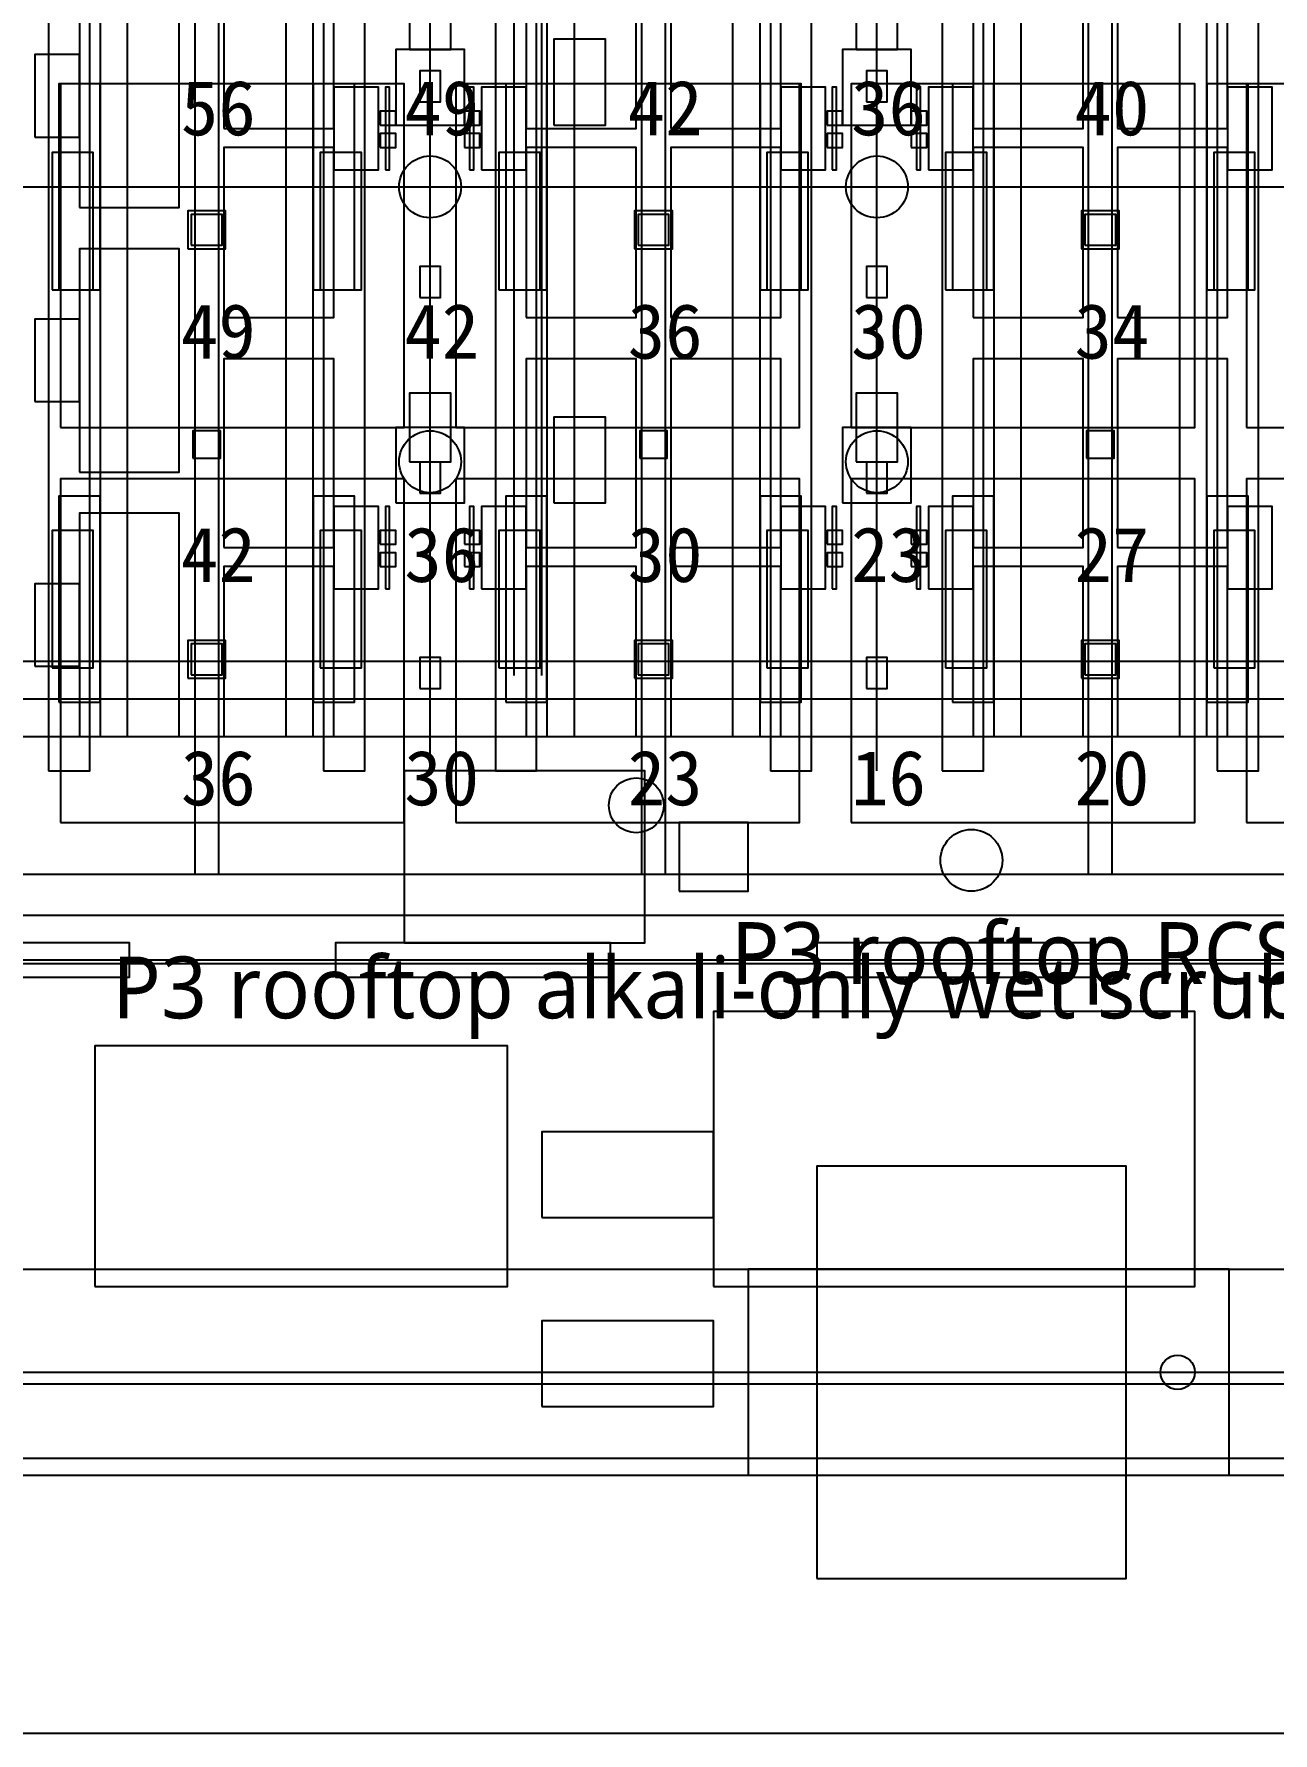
# Model space of a CAD drawing. Header units: metres. Extents: x -1640 to 1560, y -268 to 2338.
# Drawn here: x -198.78 to -162.72, y 1281 to 1330.45 of the extents above; entities that cross this region are included whole.
import ezdxf

# ---------------------------------------------------------------- set-up
doc = ezdxf.new("R2010")
doc.units = ezdxf.units.M
for name, color, linetype in [('1F_CDS', 5, 'Continuous'), ('1F_CHL', 4, 'Continuous'), ('1F_EHS_EXIT_DOOR_CONCEPT', 3, 'Continuous'), ('1F_EHS_EXTINGUISHER_HYDRANT_CABINET_CONCEPT', 1, 'Continuous'), ('1F_EHS_GAS_DETECTOR', 6, 'Continuous'), ('1F_EHS_SAFETY_SHOWER_EYEWASH_CONCEPT', 3, 'Continuous'), ('1F_PUMP', 2, 'Continuous'), ('1F_SCR', 3, 'Continuous'), ('1F_STRUCT_COLUMN', 8, 'Continuous'), ('1F_SUPPORT', 4, 'Continuous'), ('1F_ZONE', 3, 'Continuous'), ('2F_CSF_LATERAL_RACK_CONCEPT', 9, 'Continuous'), ('2F_EHS_EXIT_DOOR_CONCEPT', 3, 'Continuous'), ('2F_EHS_EXTINGUISHER_HYDRANT_CABINET_CONCEPT', 1, 'Continuous'), ('2F_EHS_GAS_DETECTOR', 6, 'Continuous'), ('2F_RFG', 5, 'Continuous'), ('2F_STRUCT_COLUMN', 8, 'Continuous'), ('2F_SUPPORT', 4, 'Continuous'), ('2F_VMB', 6, 'Continuous'), ('2F_ZONE', 3, 'Continuous'), ('3F_CLEANROOM_OVERHEAD_PIPE_DUCT_CONCEPT', 9, 'Continuous'), ('3F_CVD', 3, 'Continuous'), ('3F_EHS_EGRESS_DIST_M', 2, 'Continuous'), ('3F_EHS_EXIT_DOOR_CONCEPT', 3, 'Continuous'), ('3F_EHS_EXTINGUISHER_HYDRANT_CABINET_CONCEPT', 1, 'Continuous'), ('3F_FOUP', 5, 'Continuous'), ('3F_OHT', 9, 'Continuous'), ('3F_OHTV', 1, 'Continuous'), ('3F_PHOTO', 1, 'Continuous'), ('3F_STRUCT_COLUMN', 8, 'Continuous'), ('3F_SUPPORT', 4, 'Continuous'), ('3F_TBAR', 6, 'Continuous'), ('3F_ZONE', 3, 'Continuous'), ('4F_DCC', 3, 'Continuous'), ('4F_FFU', 1, 'Continuous'), ('4F_MAU', 2, 'Continuous'), ('4F_STRUCT_PLENUM_TRUSS_CONCEPT', 9, 'Continuous'), ('4F_SUPPORT', 4, 'Continuous'), ('4F_ZONE', 3, 'Continuous'), ('5F_CDS', 5, 'Continuous'), ('5F_CHL', 4, 'Continuous'), ('5F_EHS_EXIT_DOOR_CONCEPT', 3, 'Continuous'), ('5F_EHS_EXTINGUISHER_HYDRANT_CABINET_CONCEPT', 1, 'Continuous'), ('5F_EHS_GAS_DETECTOR', 6, 'Continuous'), ('5F_EHS_SAFETY_SHOWER_EYEWASH_CONCEPT', 3, 'Continuous'), ('5F_PUMP', 2, 'Continuous'), ('5F_SCR', 3, 'Continuous'), ('5F_STRUCT_COLUMN', 8, 'Continuous'), ('5F_SUPPORT', 4, 'Continuous'), ('5F_ZONE', 3, 'Continuous'), ('6F_CSF_LATERAL_RACK_CONCEPT', 9, 'Continuous'), ('6F_EHS_EXIT_DOOR_CONCEPT', 3, 'Continuous'), ('6F_EHS_EXTINGUISHER_HYDRANT_CABINET_CONCEPT', 1, 'Continuous'), ('6F_EHS_GAS_DETECTOR', 6, 'Continuous'), ('6F_RFG', 5, 'Continuous'), ('6F_STRUCT_COLUMN', 8, 'Continuous'), ('6F_SUPPORT', 4, 'Continuous'), ('6F_VMB', 6, 'Continuous'), ('6F_ZONE', 3, 'Continuous'), ('7F_CLEANROOM_OVERHEAD_PIPE_DUCT_CONCEPT', 9, 'Continuous'), ('7F_CVD', 3, 'Continuous'), ('7F_EHS_EGRESS_DIST_M', 2, 'Continuous'), ('7F_EHS_EXIT_DOOR_CONCEPT', 3, 'Continuous'), ('7F_EHS_EXTINGUISHER_HYDRANT_CABINET_CONCEPT', 1, 'Continuous'), ('7F_FOUP', 5, 'Continuous'), ('7F_OHT', 9, 'Continuous'), ('7F_OHTV', 1, 'Continuous'), ('7F_PHOTO', 1, 'Continuous'), ('7F_STRUCT_COLUMN', 8, 'Continuous'), ('7F_SUPPORT', 4, 'Continuous'), ('7F_TBAR', 6, 'Continuous'), ('7F_ZONE', 3, 'Continuous'), ('8F_DCC', 3, 'Continuous'), ('8F_FFU', 1, 'Continuous'), ('8F_MAU', 2, 'Continuous'), ('8F_STRUCT_PLENUM_TRUSS_CONCEPT', 9, 'Continuous'), ('8F_SUPPORT', 4, 'Continuous'), ('8F_ZONE', 3, 'Continuous'), ('OUTLINE', 7, 'Continuous'), ('RF_RSC', 4, 'Continuous'), ('RF_STACK', 2, 'Continuous'), ('UTIL_CHEM_CONCEPT', 6, 'Continuous'), ('UTIL_CHW.R_CONCEPT', 2, 'Continuous'), ('UTIL_CHW.S_CONCEPT', 1, 'Continuous'), ('UTIL_EXH.ACID_CONCEPT', 4, 'Continuous'), ('UTIL_EXH.ALK_CONCEPT', 5, 'Continuous'), ('UTIL_GAS.BULK_CONCEPT', 2, 'Continuous'), ('UTIL_GAS.SPEC_CONCEPT', 3, 'Continuous'), ('UTIL_HR_CONCEPT', 5, 'Continuous'), ('UTIL_PCW.R_CONCEPT', 1, 'Continuous'), ('UTIL_PCW.S_CONCEPT', 6, 'Continuous'), ('UTIL_PLANT', 2, 'Continuous'), ('UTIL_TEXT', 7, 'Continuous'), ('UTIL_WW.AA_CONCEPT', 3, 'Continuous'), ('UTIL_WW.F_CONCEPT', 2, 'Continuous'), ('UTIL_WW.ORG_CONCEPT', 4, 'Continuous')]:
    doc.layers.add(name, color=color, linetype=linetype)
doc.styles.add('KO', font='malgun.ttf')

msp = doc.modelspace()

# ---------------------------------------------------------------- linework, layer by layer
at = {"layer": '1F_CDS'}
for points in [[(-184, 1296), (-179, 1296), (-179, 1298.5), (-184, 1298.5)], [(-184, 1290.5), (-179, 1290.5), (-179, 1293), (-184, 1293)]]:
    msp.add_lwpolyline(points, close=True, dxfattribs=at)
at = {"layer": '1F_CHL'}
for points in [[(-183.65, 1327.8), (-182.15, 1327.8), (-182.15, 1330.3), (-183.65, 1330.3)], [(-183.65, 1316.8), (-182.15, 1316.8), (-182.15, 1319.3), (-183.65, 1319.3)]]:
    msp.add_lwpolyline(points, close=True, dxfattribs=at)
at = {"layer": '1F_EHS_EXIT_DOOR_CONCEPT'}
msp.add_circle((-171.5, 1306.4), 0.9, dxfattribs=at)
at = {"layer": '1F_EHS_EXTINGUISHER_HYDRANT_CABINET_CONCEPT'}
msp.add_circle((-165.5, 1291.5), 0.5, dxfattribs=at)
at = {"layer": '1F_EHS_GAS_DETECTOR'}
for centre in [(-187.25, 1318), (-174.25, 1318)]:
    msp.add_circle(centre, 0.9, dxfattribs=at)
at = {"layer": '1F_EHS_SAFETY_SHOWER_EYEWASH_CONCEPT'}
msp.add_circle((-181.25, 1308), 0.8, dxfattribs=at)
at = {"layer": '1F_PUMP'}
for points in [[(-198.25, 1323), (-197.05, 1323), (-197.05, 1327), (-198.25, 1327)], [(-190.45, 1323), (-189.25, 1323), (-189.25, 1327), (-190.45, 1327)], [(-185.25, 1323), (-184.05, 1323), (-184.05, 1327), (-185.25, 1327)], [(-177.45, 1323), (-176.25, 1323), (-176.25, 1327), (-177.45, 1327)], [(-172.25, 1323), (-171.05, 1323), (-171.05, 1327), (-172.25, 1327)], [(-164.45, 1323), (-163.25, 1323), (-163.25, 1327), (-164.45, 1327)], [(-198.25, 1312), (-197.05, 1312), (-197.05, 1316), (-198.25, 1316)], [(-190.45, 1312), (-189.25, 1312), (-189.25, 1316), (-190.45, 1316)], [(-185.25, 1312), (-184.05, 1312), (-184.05, 1316), (-185.25, 1316)], [(-177.45, 1312), (-176.25, 1312), (-176.25, 1316), (-177.45, 1316)], [(-172.25, 1312), (-171.05, 1312), (-171.05, 1316), (-172.25, 1316)], [(-164.45, 1312), (-163.25, 1312), (-163.25, 1316), (-164.45, 1316)]]:
    msp.add_lwpolyline(points, close=True, dxfattribs=at)
at = {"layer": '1F_SCR'}
for points in [[(-188.25, 1327.8), (-186.25, 1327.8), (-186.25, 1330), (-188.25, 1330)], [(-175.25, 1327.8), (-173.25, 1327.8), (-173.25, 1330), (-175.25, 1330)], [(-188.25, 1316.8), (-186.25, 1316.8), (-186.25, 1319), (-188.25, 1319)], [(-175.25, 1316.8), (-173.25, 1316.8), (-173.25, 1319), (-175.25, 1319)]]:
    msp.add_lwpolyline(points, close=True, dxfattribs=at)
at = {"layer": '1F_STRUCT_COLUMN'}
for points in [[(-194.3, 1324.2), (-193.2, 1324.2), (-193.2, 1325.3), (-194.3, 1325.3)], [(-181.3, 1324.2), (-180.2, 1324.2), (-180.2, 1325.3), (-181.3, 1325.3)], [(-168.3, 1324.2), (-167.2, 1324.2), (-167.2, 1325.3), (-168.3, 1325.3)], [(-194.3, 1311.7), (-193.2, 1311.7), (-193.2, 1312.8), (-194.3, 1312.8)], [(-181.3, 1311.7), (-180.2, 1311.7), (-180.2, 1312.8), (-181.3, 1312.8)], [(-168.3, 1311.7), (-167.2, 1311.7), (-167.2, 1312.8), (-168.3, 1312.8)]]:
    msp.add_lwpolyline(points, close=True, dxfattribs=at)
at = {"layer": '1F_SUPPORT'}
msp.add_lwpolyline([(-176, 1285.5), (-167, 1285.5), (-167, 1297.5), (-176, 1297.5)], close=True, dxfattribs=at)
at = {"layer": '1F_ZONE'}
msp.add_lwpolyline([(-280, 1306), (-3.5, 1306), (-3.5, 1464), (-280, 1464)], close=True, dxfattribs=at)
at = {"layer": '2F_CSF_LATERAL_RACK_CONCEPT'}
for points in [[(-196.85, 1310), (-196.05, 1310), (-196.05, 1460), (-196.85, 1460)], [(-191.45, 1310), (-190.65, 1310), (-190.65, 1460), (-191.45, 1460)], [(-183.85, 1310), (-183.05, 1310), (-183.05, 1460), (-183.85, 1460)], [(-178.45, 1310), (-177.65, 1310), (-177.65, 1460), (-178.45, 1460)], [(-170.85, 1310), (-170.05, 1310), (-170.05, 1460), (-170.85, 1460)], [(-165.45, 1310), (-164.65, 1310), (-164.65, 1460), (-165.45, 1460)]]:
    msp.add_lwpolyline(points, close=True, dxfattribs=at)
at = {"layer": '2F_EHS_EXIT_DOOR_CONCEPT'}
msp.add_circle((-171.5, 1306.4), 0.9, dxfattribs=at)
at = {"layer": '2F_EHS_EXTINGUISHER_HYDRANT_CABINET_CONCEPT'}
msp.add_circle((-165.5, 1291.5), 0.5, dxfattribs=at)
at = {"layer": '2F_EHS_GAS_DETECTOR'}
for centre in [(-187.25, 1326), (-174.25, 1326)]:
    msp.add_circle(centre, 0.9, dxfattribs=at)
at = {"layer": '2F_RFG'}
for points in [[(-198.05, 1323), (-196.85, 1323), (-196.85, 1329), (-198.05, 1329)], [(-190.65, 1323), (-189.45, 1323), (-189.45, 1329), (-190.65, 1329)], [(-185.05, 1323), (-183.85, 1323), (-183.85, 1329), (-185.05, 1329)], [(-177.65, 1323), (-176.45, 1323), (-176.45, 1329), (-177.65, 1329)], [(-172.05, 1323), (-170.85, 1323), (-170.85, 1329), (-172.05, 1329)], [(-164.65, 1323), (-163.45, 1323), (-163.45, 1329), (-164.65, 1329)], [(-198.05, 1311), (-196.85, 1311), (-196.85, 1317), (-198.05, 1317)], [(-190.65, 1311), (-189.45, 1311), (-189.45, 1317), (-190.65, 1317)], [(-185.05, 1311), (-183.85, 1311), (-183.85, 1317), (-185.05, 1317)], [(-177.65, 1311), (-176.45, 1311), (-176.45, 1317), (-177.65, 1317)], [(-172.05, 1311), (-170.85, 1311), (-170.85, 1317), (-172.05, 1317)], [(-164.65, 1311), (-163.45, 1311), (-163.45, 1317), (-164.65, 1317)]]:
    msp.add_lwpolyline(points, close=True, dxfattribs=at)
at = {"layer": '2F_STRUCT_COLUMN'}
for points in [[(-194.2, 1324.3), (-193.3, 1324.3), (-193.3, 1325.2), (-194.2, 1325.2)], [(-181.2, 1324.3), (-180.3, 1324.3), (-180.3, 1325.2), (-181.2, 1325.2)], [(-168.2, 1324.3), (-167.3, 1324.3), (-167.3, 1325.2), (-168.2, 1325.2)], [(-194.2, 1311.8), (-193.3, 1311.8), (-193.3, 1312.7), (-194.2, 1312.7)], [(-181.2, 1311.8), (-180.3, 1311.8), (-180.3, 1312.7), (-181.2, 1312.7)], [(-168.2, 1311.8), (-167.3, 1311.8), (-167.3, 1312.7), (-168.2, 1312.7)]]:
    msp.add_lwpolyline(points, close=True, dxfattribs=at)
at = {"layer": '2F_SUPPORT'}
msp.add_lwpolyline([(-176, 1285.5), (-167, 1285.5), (-167, 1297.5), (-176, 1297.5)], close=True, dxfattribs=at)
at = {"layer": '2F_VMB'}
for points in [[(-187.85, 1330), (-186.65, 1330), (-186.65, 1332), (-187.85, 1332)], [(-174.85, 1330), (-173.65, 1330), (-173.65, 1332), (-174.85, 1332)], [(-187.85, 1318), (-186.65, 1318), (-186.65, 1320), (-187.85, 1320)], [(-174.85, 1318), (-173.65, 1318), (-173.65, 1320), (-174.85, 1320)]]:
    msp.add_lwpolyline(points, close=True, dxfattribs=at)
at = {"layer": '2F_ZONE'}
msp.add_lwpolyline([(-280, 1306), (-3.5, 1306), (-3.5, 1464), (-280, 1464)], close=True, dxfattribs=at)
at = {"layer": '3F_CLEANROOM_OVERHEAD_PIPE_DUCT_CONCEPT'}
for points in [[(-198.35, 1309), (-197.15, 1309), (-197.15, 1461), (-198.35, 1461)], [(-190.35, 1309), (-189.15, 1309), (-189.15, 1461), (-190.35, 1461)], [(-185.35, 1309), (-184.15, 1309), (-184.15, 1461), (-185.35, 1461)], [(-177.35, 1309), (-176.15, 1309), (-176.15, 1461), (-177.35, 1461)], [(-172.35, 1309), (-171.15, 1309), (-171.15, 1461), (-172.35, 1461)], [(-164.35, 1309), (-163.15, 1309), (-163.15, 1461), (-164.35, 1461)]]:
    msp.add_lwpolyline(points, close=True, dxfattribs=at)
at = {"layer": '3F_CVD'}
for points in [[(-197.45, 1325.4), (-194.55, 1325.4), (-194.55, 1331.9), (-197.45, 1331.9)], [(-198.75, 1327.45), (-197.45, 1327.45), (-197.45, 1329.85), (-198.75, 1329.85)], [(-197.45, 1317.7), (-194.55, 1317.7), (-194.55, 1324.2), (-197.45, 1324.2)], [(-198.75, 1319.75), (-197.45, 1319.75), (-197.45, 1322.15), (-198.75, 1322.15)], [(-197.45, 1310), (-194.55, 1310), (-194.55, 1316.5), (-197.45, 1316.5)], [(-198.75, 1312.05), (-197.45, 1312.05), (-197.45, 1314.45), (-198.75, 1314.45)]]:
    msp.add_lwpolyline(points, close=True, dxfattribs=at)
at = {"layer": '3F_EHS_EXIT_DOOR_CONCEPT'}
msp.add_circle((-171.5, 1306.4), 0.9, dxfattribs=at)
at = {"layer": '3F_EHS_EXTINGUISHER_HYDRANT_CABINET_CONCEPT'}
msp.add_circle((-165.5, 1291.5), 0.5, dxfattribs=at)
at = {"layer": '3F_FOUP'}
for points in [[(-188.7, 1327.8), (-188.25, 1327.8), (-188.25, 1328.2), (-188.7, 1328.2)], [(-186.25, 1327.8), (-185.8, 1327.8), (-185.8, 1328.2), (-186.25, 1328.2)], [(-175.7, 1327.8), (-175.25, 1327.8), (-175.25, 1328.2), (-175.7, 1328.2)], [(-173.25, 1327.8), (-172.8, 1327.8), (-172.8, 1328.2), (-173.25, 1328.2)], [(-188.7, 1327.15), (-188.25, 1327.15), (-188.25, 1327.55), (-188.7, 1327.55)], [(-186.25, 1327.15), (-185.8, 1327.15), (-185.8, 1327.55), (-186.25, 1327.55)], [(-175.7, 1327.15), (-175.25, 1327.15), (-175.25, 1327.55), (-175.7, 1327.55)], [(-173.25, 1327.15), (-172.8, 1327.15), (-172.8, 1327.55), (-173.25, 1327.55)], [(-188.7, 1315.6), (-188.25, 1315.6), (-188.25, 1316), (-188.7, 1316)], [(-186.25, 1315.6), (-185.8, 1315.6), (-185.8, 1316), (-186.25, 1316)], [(-175.7, 1315.6), (-175.25, 1315.6), (-175.25, 1316), (-175.7, 1316)], [(-173.25, 1315.6), (-172.8, 1315.6), (-172.8, 1316), (-173.25, 1316)], [(-188.7, 1314.95), (-188.25, 1314.95), (-188.25, 1315.35), (-188.7, 1315.35)], [(-186.25, 1314.95), (-185.8, 1314.95), (-185.8, 1315.35), (-186.25, 1315.35)], [(-175.7, 1314.95), (-175.25, 1314.95), (-175.25, 1315.35), (-175.7, 1315.35)], [(-173.25, 1314.95), (-172.8, 1314.95), (-172.8, 1315.35), (-173.25, 1315.35)]]:
    msp.add_lwpolyline(points, close=True, dxfattribs=at)
at = {"layer": '3F_OHT'}
for p, q in [((-187.25, 1309), (-187.25, 1381)), ((-174.25, 1309), (-174.25, 1381))]:
    msp.add_line(p, q, dxfattribs=at)
at = {"layer": '3F_OHTV'}
for points in [[(-187.55, 1328.48), (-186.95, 1328.48), (-186.95, 1329.38), (-187.55, 1329.38)], [(-174.55, 1328.48), (-173.95, 1328.48), (-173.95, 1329.38), (-174.55, 1329.38)], [(-187.55, 1322.78), (-186.95, 1322.78), (-186.95, 1323.68), (-187.55, 1323.68)], [(-174.55, 1322.78), (-173.95, 1322.78), (-173.95, 1323.68), (-174.55, 1323.68)], [(-187.55, 1317.09), (-186.95, 1317.09), (-186.95, 1317.99), (-187.55, 1317.99)], [(-174.55, 1317.09), (-173.95, 1317.09), (-173.95, 1317.99), (-174.55, 1317.99)], [(-187.55, 1311.4), (-186.95, 1311.4), (-186.95, 1312.3), (-187.55, 1312.3)], [(-174.55, 1311.4), (-173.95, 1311.4), (-173.95, 1312.3), (-174.55, 1312.3)]]:
    msp.add_lwpolyline(points, close=True, dxfattribs=at)
at = {"layer": '3F_PHOTO'}
for points in [[(-193.25, 1327.7), (-190.05, 1327.7), (-190.05, 1333.2), (-193.25, 1333.2)], [(-184.45, 1327.7), (-181.25, 1327.7), (-181.25, 1333.2), (-184.45, 1333.2)], [(-180.25, 1327.7), (-177.05, 1327.7), (-177.05, 1333.2), (-180.25, 1333.2)], [(-171.45, 1327.7), (-168.25, 1327.7), (-168.25, 1333.2), (-171.45, 1333.2)], [(-167.25, 1327.7), (-164.05, 1327.7), (-164.05, 1333.2), (-167.25, 1333.2)], [(-190.05, 1326.5), (-188.75, 1326.5), (-188.75, 1328.9), (-190.05, 1328.9)], [(-185.75, 1326.5), (-184.45, 1326.5), (-184.45, 1328.9), (-185.75, 1328.9)], [(-177.05, 1326.5), (-175.75, 1326.5), (-175.75, 1328.9), (-177.05, 1328.9)], [(-172.75, 1326.5), (-171.45, 1326.5), (-171.45, 1328.9), (-172.75, 1328.9)], [(-164.05, 1326.5), (-162.75, 1326.5), (-162.75, 1328.9), (-164.05, 1328.9)], [(-193.25, 1322.2), (-190.05, 1322.2), (-190.05, 1327.15), (-193.25, 1327.15)], [(-184.45, 1322.2), (-181.25, 1322.2), (-181.25, 1327.15), (-184.45, 1327.15)], [(-180.25, 1322.2), (-177.05, 1322.2), (-177.05, 1327.15), (-180.25, 1327.15)], [(-171.45, 1322.2), (-168.25, 1322.2), (-168.25, 1327.15), (-171.45, 1327.15)], [(-167.25, 1322.2), (-164.05, 1322.2), (-164.05, 1327.15), (-167.25, 1327.15)], [(-193.25, 1315.5), (-190.05, 1315.5), (-190.05, 1321), (-193.25, 1321)], [(-184.45, 1315.5), (-181.25, 1315.5), (-181.25, 1321), (-184.45, 1321)], [(-180.25, 1315.5), (-177.05, 1315.5), (-177.05, 1321), (-180.25, 1321)], [(-171.45, 1315.5), (-168.25, 1315.5), (-168.25, 1321), (-171.45, 1321)], [(-167.25, 1315.5), (-164.05, 1315.5), (-164.05, 1321), (-167.25, 1321)], [(-190.05, 1314.3), (-188.75, 1314.3), (-188.75, 1316.7), (-190.05, 1316.7)], [(-185.75, 1314.3), (-184.45, 1314.3), (-184.45, 1316.7), (-185.75, 1316.7)], [(-177.05, 1314.3), (-175.75, 1314.3), (-175.75, 1316.7), (-177.05, 1316.7)], [(-172.75, 1314.3), (-171.45, 1314.3), (-171.45, 1316.7), (-172.75, 1316.7)], [(-164.05, 1314.3), (-162.75, 1314.3), (-162.75, 1316.7), (-164.05, 1316.7)], [(-193.25, 1310), (-190.05, 1310), (-190.05, 1314.95), (-193.25, 1314.95)], [(-184.45, 1310), (-181.25, 1310), (-181.25, 1314.95), (-184.45, 1314.95)], [(-180.25, 1310), (-177.05, 1310), (-177.05, 1314.95), (-180.25, 1314.95)], [(-171.45, 1310), (-168.25, 1310), (-168.25, 1314.95), (-171.45, 1314.95)], [(-167.25, 1310), (-164.05, 1310), (-164.05, 1314.95), (-167.25, 1314.95)]]:
    msp.add_lwpolyline(points, close=True, dxfattribs=at)
at = {"layer": '3F_STRUCT_COLUMN'}
for points in [[(-194.15, 1318.1), (-193.35, 1318.1), (-193.35, 1318.9), (-194.15, 1318.9)], [(-181.15, 1318.1), (-180.35, 1318.1), (-180.35, 1318.9), (-181.15, 1318.9)], [(-168.15, 1318.1), (-167.35, 1318.1), (-167.35, 1318.9), (-168.15, 1318.9)]]:
    msp.add_lwpolyline(points, close=True, dxfattribs=at)
at = {"layer": '3F_SUPPORT'}
msp.add_lwpolyline([(-176, 1285.5), (-167, 1285.5), (-167, 1297.5), (-176, 1297.5)], close=True, dxfattribs=at)
at = {"layer": '3F_TBAR'}
for points in [[(-188.55, 1326.5), (-188.43, 1326.5), (-188.43, 1328.9), (-188.55, 1328.9)], [(-186.1, 1326.5), (-185.98, 1326.5), (-185.98, 1328.9), (-186.1, 1328.9)], [(-175.55, 1326.5), (-175.43, 1326.5), (-175.43, 1328.9), (-175.55, 1328.9)], [(-173.1, 1326.5), (-172.98, 1326.5), (-172.98, 1328.9), (-173.1, 1328.9)], [(-188.55, 1314.3), (-188.43, 1314.3), (-188.43, 1316.7), (-188.55, 1316.7)], [(-186.1, 1314.3), (-185.98, 1314.3), (-185.98, 1316.7), (-186.1, 1316.7)], [(-175.55, 1314.3), (-175.43, 1314.3), (-175.43, 1316.7), (-175.55, 1316.7)], [(-173.1, 1314.3), (-172.98, 1314.3), (-172.98, 1316.7), (-173.1, 1316.7)]]:
    msp.add_lwpolyline(points, close=True, dxfattribs=at)
at = {"layer": '3F_ZONE'}
msp.add_lwpolyline([(-280, 1306), (-3.5, 1306), (-3.5, 1464), (-280, 1464)], close=True, dxfattribs=at)
at = {"layer": '4F_DCC'}
for points in [[(-204, 1303), (-196, 1303), (-196, 1304), (-204, 1304)], [(-190, 1303), (-182, 1303), (-182, 1304), (-190, 1304)], [(-176, 1303), (-168, 1303), (-168, 1304), (-176, 1304)]]:
    msp.add_lwpolyline(points, close=True, dxfattribs=at)
at = {"layer": '4F_FFU'}
for points in [[(-198, 1319), (-188, 1319), (-188, 1329), (-198, 1329)], [(-186.5, 1319), (-176.5, 1319), (-176.5, 1329), (-186.5, 1329)], [(-175, 1319), (-165, 1319), (-165, 1329), (-175, 1329)], [(-163.5, 1319), (-153.5, 1319), (-153.5, 1329), (-163.5, 1329)], [(-198, 1307.5), (-188, 1307.5), (-188, 1317.5), (-198, 1317.5)], [(-186.5, 1307.5), (-176.5, 1307.5), (-176.5, 1317.5), (-186.5, 1317.5)], [(-175, 1307.5), (-165, 1307.5), (-165, 1317.5), (-175, 1317.5)], [(-163.5, 1307.5), (-153.5, 1307.5), (-153.5, 1317.5), (-163.5, 1317.5)]]:
    msp.add_lwpolyline(points, close=True, dxfattribs=at)
at = {"layer": '4F_MAU'}
msp.add_lwpolyline([(-178, 1288.5), (-164, 1288.5), (-164, 1294.5), (-178, 1294.5)], close=True, dxfattribs=at)
at = {"layer": '4F_STRUCT_PLENUM_TRUSS_CONCEPT'}
for points in [[(-194.1, 1306), (-193.4, 1306), (-193.4, 1464), (-194.1, 1464)], [(-181.1, 1306), (-180.4, 1306), (-180.4, 1464), (-181.1, 1464)], [(-168.1, 1306), (-167.4, 1306), (-167.4, 1464), (-168.1, 1464)]]:
    msp.add_lwpolyline(points, close=True, dxfattribs=at)
at = {"layer": '4F_SUPPORT'}
msp.add_lwpolyline([(-176, 1285.5), (-167, 1285.5), (-167, 1297.5), (-176, 1297.5)], close=True, dxfattribs=at)
at = {"layer": '4F_ZONE'}
msp.add_lwpolyline([(-280, 1306), (-3.5, 1306), (-3.5, 1464), (-280, 1464)], close=True, dxfattribs=at)
at = {"layer": '5F_CDS'}
for points in [[(-184, 1296), (-179, 1296), (-179, 1298.5), (-184, 1298.5)], [(-184, 1290.5), (-179, 1290.5), (-179, 1293), (-184, 1293)]]:
    msp.add_lwpolyline(points, close=True, dxfattribs=at)
at = {"layer": '5F_CHL'}
for points in [[(-183.65, 1327.8), (-182.15, 1327.8), (-182.15, 1330.3), (-183.65, 1330.3)], [(-183.65, 1316.8), (-182.15, 1316.8), (-182.15, 1319.3), (-183.65, 1319.3)]]:
    msp.add_lwpolyline(points, close=True, dxfattribs=at)
at = {"layer": '5F_EHS_EXIT_DOOR_CONCEPT'}
msp.add_circle((-171.5, 1306.4), 0.9, dxfattribs=at)
at = {"layer": '5F_EHS_EXTINGUISHER_HYDRANT_CABINET_CONCEPT'}
msp.add_circle((-165.5, 1291.5), 0.5, dxfattribs=at)
at = {"layer": '5F_EHS_GAS_DETECTOR'}
for centre in [(-187.25, 1318), (-174.25, 1318)]:
    msp.add_circle(centre, 0.9, dxfattribs=at)
at = {"layer": '5F_EHS_SAFETY_SHOWER_EYEWASH_CONCEPT'}
msp.add_circle((-181.25, 1308), 0.8, dxfattribs=at)
at = {"layer": '5F_PUMP'}
for points in [[(-198.25, 1323), (-197.05, 1323), (-197.05, 1327), (-198.25, 1327)], [(-190.45, 1323), (-189.25, 1323), (-189.25, 1327), (-190.45, 1327)], [(-185.25, 1323), (-184.05, 1323), (-184.05, 1327), (-185.25, 1327)], [(-177.45, 1323), (-176.25, 1323), (-176.25, 1327), (-177.45, 1327)], [(-172.25, 1323), (-171.05, 1323), (-171.05, 1327), (-172.25, 1327)], [(-164.45, 1323), (-163.25, 1323), (-163.25, 1327), (-164.45, 1327)], [(-198.25, 1312), (-197.05, 1312), (-197.05, 1316), (-198.25, 1316)], [(-190.45, 1312), (-189.25, 1312), (-189.25, 1316), (-190.45, 1316)], [(-185.25, 1312), (-184.05, 1312), (-184.05, 1316), (-185.25, 1316)], [(-177.45, 1312), (-176.25, 1312), (-176.25, 1316), (-177.45, 1316)], [(-172.25, 1312), (-171.05, 1312), (-171.05, 1316), (-172.25, 1316)], [(-164.45, 1312), (-163.25, 1312), (-163.25, 1316), (-164.45, 1316)]]:
    msp.add_lwpolyline(points, close=True, dxfattribs=at)
at = {"layer": '5F_SCR'}
for points in [[(-188.25, 1327.8), (-186.25, 1327.8), (-186.25, 1330), (-188.25, 1330)], [(-175.25, 1327.8), (-173.25, 1327.8), (-173.25, 1330), (-175.25, 1330)], [(-188.25, 1316.8), (-186.25, 1316.8), (-186.25, 1319), (-188.25, 1319)], [(-175.25, 1316.8), (-173.25, 1316.8), (-173.25, 1319), (-175.25, 1319)]]:
    msp.add_lwpolyline(points, close=True, dxfattribs=at)
at = {"layer": '5F_STRUCT_COLUMN'}
for points in [[(-194.3, 1324.2), (-193.2, 1324.2), (-193.2, 1325.3), (-194.3, 1325.3)], [(-181.3, 1324.2), (-180.2, 1324.2), (-180.2, 1325.3), (-181.3, 1325.3)], [(-168.3, 1324.2), (-167.2, 1324.2), (-167.2, 1325.3), (-168.3, 1325.3)], [(-194.3, 1311.7), (-193.2, 1311.7), (-193.2, 1312.8), (-194.3, 1312.8)], [(-181.3, 1311.7), (-180.2, 1311.7), (-180.2, 1312.8), (-181.3, 1312.8)], [(-168.3, 1311.7), (-167.2, 1311.7), (-167.2, 1312.8), (-168.3, 1312.8)]]:
    msp.add_lwpolyline(points, close=True, dxfattribs=at)
at = {"layer": '5F_SUPPORT'}
msp.add_lwpolyline([(-176, 1285.5), (-167, 1285.5), (-167, 1297.5), (-176, 1297.5)], close=True, dxfattribs=at)
at = {"layer": '5F_ZONE'}
msp.add_lwpolyline([(-280, 1306), (-3.5, 1306), (-3.5, 1464), (-280, 1464)], close=True, dxfattribs=at)
at = {"layer": '6F_CSF_LATERAL_RACK_CONCEPT'}
for points in [[(-196.85, 1310), (-196.05, 1310), (-196.05, 1460), (-196.85, 1460)], [(-191.45, 1310), (-190.65, 1310), (-190.65, 1460), (-191.45, 1460)], [(-183.85, 1310), (-183.05, 1310), (-183.05, 1460), (-183.85, 1460)], [(-178.45, 1310), (-177.65, 1310), (-177.65, 1460), (-178.45, 1460)], [(-170.85, 1310), (-170.05, 1310), (-170.05, 1460), (-170.85, 1460)], [(-165.45, 1310), (-164.65, 1310), (-164.65, 1460), (-165.45, 1460)]]:
    msp.add_lwpolyline(points, close=True, dxfattribs=at)
at = {"layer": '6F_EHS_EXIT_DOOR_CONCEPT'}
msp.add_circle((-171.5, 1306.4), 0.9, dxfattribs=at)
at = {"layer": '6F_EHS_EXTINGUISHER_HYDRANT_CABINET_CONCEPT'}
msp.add_circle((-165.5, 1291.5), 0.5, dxfattribs=at)
at = {"layer": '6F_EHS_GAS_DETECTOR'}
for centre in [(-187.25, 1326), (-174.25, 1326)]:
    msp.add_circle(centre, 0.9, dxfattribs=at)
at = {"layer": '6F_RFG'}
for points in [[(-198.05, 1323), (-196.85, 1323), (-196.85, 1329), (-198.05, 1329)], [(-190.65, 1323), (-189.45, 1323), (-189.45, 1329), (-190.65, 1329)], [(-185.05, 1323), (-183.85, 1323), (-183.85, 1329), (-185.05, 1329)], [(-177.65, 1323), (-176.45, 1323), (-176.45, 1329), (-177.65, 1329)], [(-172.05, 1323), (-170.85, 1323), (-170.85, 1329), (-172.05, 1329)], [(-164.65, 1323), (-163.45, 1323), (-163.45, 1329), (-164.65, 1329)], [(-198.05, 1311), (-196.85, 1311), (-196.85, 1317), (-198.05, 1317)], [(-190.65, 1311), (-189.45, 1311), (-189.45, 1317), (-190.65, 1317)], [(-185.05, 1311), (-183.85, 1311), (-183.85, 1317), (-185.05, 1317)], [(-177.65, 1311), (-176.45, 1311), (-176.45, 1317), (-177.65, 1317)], [(-172.05, 1311), (-170.85, 1311), (-170.85, 1317), (-172.05, 1317)], [(-164.65, 1311), (-163.45, 1311), (-163.45, 1317), (-164.65, 1317)]]:
    msp.add_lwpolyline(points, close=True, dxfattribs=at)
at = {"layer": '6F_STRUCT_COLUMN'}
for points in [[(-194.2, 1324.3), (-193.3, 1324.3), (-193.3, 1325.2), (-194.2, 1325.2)], [(-181.2, 1324.3), (-180.3, 1324.3), (-180.3, 1325.2), (-181.2, 1325.2)], [(-168.2, 1324.3), (-167.3, 1324.3), (-167.3, 1325.2), (-168.2, 1325.2)], [(-194.2, 1311.8), (-193.3, 1311.8), (-193.3, 1312.7), (-194.2, 1312.7)], [(-181.2, 1311.8), (-180.3, 1311.8), (-180.3, 1312.7), (-181.2, 1312.7)], [(-168.2, 1311.8), (-167.3, 1311.8), (-167.3, 1312.7), (-168.2, 1312.7)]]:
    msp.add_lwpolyline(points, close=True, dxfattribs=at)
at = {"layer": '6F_SUPPORT'}
msp.add_lwpolyline([(-176, 1285.5), (-167, 1285.5), (-167, 1297.5), (-176, 1297.5)], close=True, dxfattribs=at)
at = {"layer": '6F_VMB'}
for points in [[(-187.85, 1330), (-186.65, 1330), (-186.65, 1332), (-187.85, 1332)], [(-174.85, 1330), (-173.65, 1330), (-173.65, 1332), (-174.85, 1332)], [(-187.85, 1318), (-186.65, 1318), (-186.65, 1320), (-187.85, 1320)], [(-174.85, 1318), (-173.65, 1318), (-173.65, 1320), (-174.85, 1320)]]:
    msp.add_lwpolyline(points, close=True, dxfattribs=at)
at = {"layer": '6F_ZONE'}
msp.add_lwpolyline([(-280, 1306), (-3.5, 1306), (-3.5, 1464), (-280, 1464)], close=True, dxfattribs=at)
at = {"layer": '7F_CLEANROOM_OVERHEAD_PIPE_DUCT_CONCEPT'}
for points in [[(-198.35, 1309), (-197.15, 1309), (-197.15, 1461), (-198.35, 1461)], [(-190.35, 1309), (-189.15, 1309), (-189.15, 1461), (-190.35, 1461)], [(-185.35, 1309), (-184.15, 1309), (-184.15, 1461), (-185.35, 1461)], [(-177.35, 1309), (-176.15, 1309), (-176.15, 1461), (-177.35, 1461)], [(-172.35, 1309), (-171.15, 1309), (-171.15, 1461), (-172.35, 1461)], [(-164.35, 1309), (-163.15, 1309), (-163.15, 1461), (-164.35, 1461)]]:
    msp.add_lwpolyline(points, close=True, dxfattribs=at)
at = {"layer": '7F_CVD'}
for points in [[(-197.45, 1325.4), (-194.55, 1325.4), (-194.55, 1331.9), (-197.45, 1331.9)], [(-198.75, 1327.45), (-197.45, 1327.45), (-197.45, 1329.85), (-198.75, 1329.85)], [(-197.45, 1317.7), (-194.55, 1317.7), (-194.55, 1324.2), (-197.45, 1324.2)], [(-198.75, 1319.75), (-197.45, 1319.75), (-197.45, 1322.15), (-198.75, 1322.15)], [(-197.45, 1310), (-194.55, 1310), (-194.55, 1316.5), (-197.45, 1316.5)], [(-198.75, 1312.05), (-197.45, 1312.05), (-197.45, 1314.45), (-198.75, 1314.45)]]:
    msp.add_lwpolyline(points, close=True, dxfattribs=at)
at = {"layer": '7F_EHS_EXIT_DOOR_CONCEPT'}
msp.add_circle((-171.5, 1306.4), 0.9, dxfattribs=at)
at = {"layer": '7F_EHS_EXTINGUISHER_HYDRANT_CABINET_CONCEPT'}
msp.add_circle((-165.5, 1291.5), 0.5, dxfattribs=at)
at = {"layer": '7F_FOUP'}
for points in [[(-188.7, 1327.8), (-188.25, 1327.8), (-188.25, 1328.2), (-188.7, 1328.2)], [(-186.25, 1327.8), (-185.8, 1327.8), (-185.8, 1328.2), (-186.25, 1328.2)], [(-175.7, 1327.8), (-175.25, 1327.8), (-175.25, 1328.2), (-175.7, 1328.2)], [(-173.25, 1327.8), (-172.8, 1327.8), (-172.8, 1328.2), (-173.25, 1328.2)], [(-188.7, 1327.15), (-188.25, 1327.15), (-188.25, 1327.55), (-188.7, 1327.55)], [(-186.25, 1327.15), (-185.8, 1327.15), (-185.8, 1327.55), (-186.25, 1327.55)], [(-175.7, 1327.15), (-175.25, 1327.15), (-175.25, 1327.55), (-175.7, 1327.55)], [(-173.25, 1327.15), (-172.8, 1327.15), (-172.8, 1327.55), (-173.25, 1327.55)], [(-188.7, 1315.6), (-188.25, 1315.6), (-188.25, 1316), (-188.7, 1316)], [(-186.25, 1315.6), (-185.8, 1315.6), (-185.8, 1316), (-186.25, 1316)], [(-175.7, 1315.6), (-175.25, 1315.6), (-175.25, 1316), (-175.7, 1316)], [(-173.25, 1315.6), (-172.8, 1315.6), (-172.8, 1316), (-173.25, 1316)], [(-188.7, 1314.95), (-188.25, 1314.95), (-188.25, 1315.35), (-188.7, 1315.35)], [(-186.25, 1314.95), (-185.8, 1314.95), (-185.8, 1315.35), (-186.25, 1315.35)], [(-175.7, 1314.95), (-175.25, 1314.95), (-175.25, 1315.35), (-175.7, 1315.35)], [(-173.25, 1314.95), (-172.8, 1314.95), (-172.8, 1315.35), (-173.25, 1315.35)]]:
    msp.add_lwpolyline(points, close=True, dxfattribs=at)
at = {"layer": '7F_OHT'}
for p, q in [((-187.25, 1309), (-187.25, 1381)), ((-174.25, 1309), (-174.25, 1381))]:
    msp.add_line(p, q, dxfattribs=at)
at = {"layer": '7F_OHTV'}
for points in [[(-187.55, 1328.48), (-186.95, 1328.48), (-186.95, 1329.38), (-187.55, 1329.38)], [(-174.55, 1328.48), (-173.95, 1328.48), (-173.95, 1329.38), (-174.55, 1329.38)], [(-187.55, 1322.78), (-186.95, 1322.78), (-186.95, 1323.68), (-187.55, 1323.68)], [(-174.55, 1322.78), (-173.95, 1322.78), (-173.95, 1323.68), (-174.55, 1323.68)], [(-187.55, 1317.09), (-186.95, 1317.09), (-186.95, 1317.99), (-187.55, 1317.99)], [(-174.55, 1317.09), (-173.95, 1317.09), (-173.95, 1317.99), (-174.55, 1317.99)], [(-187.55, 1311.4), (-186.95, 1311.4), (-186.95, 1312.3), (-187.55, 1312.3)], [(-174.55, 1311.4), (-173.95, 1311.4), (-173.95, 1312.3), (-174.55, 1312.3)]]:
    msp.add_lwpolyline(points, close=True, dxfattribs=at)
at = {"layer": '7F_PHOTO'}
for points in [[(-193.25, 1327.7), (-190.05, 1327.7), (-190.05, 1333.2), (-193.25, 1333.2)], [(-184.45, 1327.7), (-181.25, 1327.7), (-181.25, 1333.2), (-184.45, 1333.2)], [(-180.25, 1327.7), (-177.05, 1327.7), (-177.05, 1333.2), (-180.25, 1333.2)], [(-171.45, 1327.7), (-168.25, 1327.7), (-168.25, 1333.2), (-171.45, 1333.2)], [(-167.25, 1327.7), (-164.05, 1327.7), (-164.05, 1333.2), (-167.25, 1333.2)], [(-190.05, 1326.5), (-188.75, 1326.5), (-188.75, 1328.9), (-190.05, 1328.9)], [(-185.75, 1326.5), (-184.45, 1326.5), (-184.45, 1328.9), (-185.75, 1328.9)], [(-177.05, 1326.5), (-175.75, 1326.5), (-175.75, 1328.9), (-177.05, 1328.9)], [(-172.75, 1326.5), (-171.45, 1326.5), (-171.45, 1328.9), (-172.75, 1328.9)], [(-164.05, 1326.5), (-162.75, 1326.5), (-162.75, 1328.9), (-164.05, 1328.9)], [(-193.25, 1322.2), (-190.05, 1322.2), (-190.05, 1327.15), (-193.25, 1327.15)], [(-184.45, 1322.2), (-181.25, 1322.2), (-181.25, 1327.15), (-184.45, 1327.15)], [(-180.25, 1322.2), (-177.05, 1322.2), (-177.05, 1327.15), (-180.25, 1327.15)], [(-171.45, 1322.2), (-168.25, 1322.2), (-168.25, 1327.15), (-171.45, 1327.15)], [(-167.25, 1322.2), (-164.05, 1322.2), (-164.05, 1327.15), (-167.25, 1327.15)], [(-193.25, 1315.5), (-190.05, 1315.5), (-190.05, 1321), (-193.25, 1321)], [(-184.45, 1315.5), (-181.25, 1315.5), (-181.25, 1321), (-184.45, 1321)], [(-180.25, 1315.5), (-177.05, 1315.5), (-177.05, 1321), (-180.25, 1321)], [(-171.45, 1315.5), (-168.25, 1315.5), (-168.25, 1321), (-171.45, 1321)], [(-167.25, 1315.5), (-164.05, 1315.5), (-164.05, 1321), (-167.25, 1321)], [(-190.05, 1314.3), (-188.75, 1314.3), (-188.75, 1316.7), (-190.05, 1316.7)], [(-185.75, 1314.3), (-184.45, 1314.3), (-184.45, 1316.7), (-185.75, 1316.7)], [(-177.05, 1314.3), (-175.75, 1314.3), (-175.75, 1316.7), (-177.05, 1316.7)], [(-172.75, 1314.3), (-171.45, 1314.3), (-171.45, 1316.7), (-172.75, 1316.7)], [(-164.05, 1314.3), (-162.75, 1314.3), (-162.75, 1316.7), (-164.05, 1316.7)], [(-193.25, 1310), (-190.05, 1310), (-190.05, 1314.95), (-193.25, 1314.95)], [(-184.45, 1310), (-181.25, 1310), (-181.25, 1314.95), (-184.45, 1314.95)], [(-180.25, 1310), (-177.05, 1310), (-177.05, 1314.95), (-180.25, 1314.95)], [(-171.45, 1310), (-168.25, 1310), (-168.25, 1314.95), (-171.45, 1314.95)], [(-167.25, 1310), (-164.05, 1310), (-164.05, 1314.95), (-167.25, 1314.95)]]:
    msp.add_lwpolyline(points, close=True, dxfattribs=at)
at = {"layer": '7F_STRUCT_COLUMN'}
for points in [[(-194.15, 1318.1), (-193.35, 1318.1), (-193.35, 1318.9), (-194.15, 1318.9)], [(-181.15, 1318.1), (-180.35, 1318.1), (-180.35, 1318.9), (-181.15, 1318.9)], [(-168.15, 1318.1), (-167.35, 1318.1), (-167.35, 1318.9), (-168.15, 1318.9)]]:
    msp.add_lwpolyline(points, close=True, dxfattribs=at)
at = {"layer": '7F_SUPPORT'}
msp.add_lwpolyline([(-176, 1285.5), (-167, 1285.5), (-167, 1297.5), (-176, 1297.5)], close=True, dxfattribs=at)
at = {"layer": '7F_TBAR'}
for points in [[(-188.55, 1326.5), (-188.43, 1326.5), (-188.43, 1328.9), (-188.55, 1328.9)], [(-186.1, 1326.5), (-185.98, 1326.5), (-185.98, 1328.9), (-186.1, 1328.9)], [(-175.55, 1326.5), (-175.43, 1326.5), (-175.43, 1328.9), (-175.55, 1328.9)], [(-173.1, 1326.5), (-172.98, 1326.5), (-172.98, 1328.9), (-173.1, 1328.9)], [(-188.55, 1314.3), (-188.43, 1314.3), (-188.43, 1316.7), (-188.55, 1316.7)], [(-186.1, 1314.3), (-185.98, 1314.3), (-185.98, 1316.7), (-186.1, 1316.7)], [(-175.55, 1314.3), (-175.43, 1314.3), (-175.43, 1316.7), (-175.55, 1316.7)], [(-173.1, 1314.3), (-172.98, 1314.3), (-172.98, 1316.7), (-173.1, 1316.7)]]:
    msp.add_lwpolyline(points, close=True, dxfattribs=at)
at = {"layer": '7F_ZONE'}
msp.add_lwpolyline([(-280, 1306), (-3.5, 1306), (-3.5, 1464), (-280, 1464)], close=True, dxfattribs=at)
at = {"layer": '8F_DCC'}
for points in [[(-204, 1303), (-196, 1303), (-196, 1304), (-204, 1304)], [(-190, 1303), (-182, 1303), (-182, 1304), (-190, 1304)], [(-176, 1303), (-168, 1303), (-168, 1304), (-176, 1304)]]:
    msp.add_lwpolyline(points, close=True, dxfattribs=at)
at = {"layer": '8F_FFU'}
for points in [[(-198, 1319), (-188, 1319), (-188, 1329), (-198, 1329)], [(-186.5, 1319), (-176.5, 1319), (-176.5, 1329), (-186.5, 1329)], [(-175, 1319), (-165, 1319), (-165, 1329), (-175, 1329)], [(-163.5, 1319), (-153.5, 1319), (-153.5, 1329), (-163.5, 1329)], [(-198, 1307.5), (-188, 1307.5), (-188, 1317.5), (-198, 1317.5)], [(-186.5, 1307.5), (-176.5, 1307.5), (-176.5, 1317.5), (-186.5, 1317.5)], [(-175, 1307.5), (-165, 1307.5), (-165, 1317.5), (-175, 1317.5)], [(-163.5, 1307.5), (-153.5, 1307.5), (-153.5, 1317.5), (-163.5, 1317.5)]]:
    msp.add_lwpolyline(points, close=True, dxfattribs=at)
at = {"layer": '8F_MAU'}
msp.add_lwpolyline([(-178, 1288.5), (-164, 1288.5), (-164, 1294.5), (-178, 1294.5)], close=True, dxfattribs=at)
at = {"layer": '8F_STRUCT_PLENUM_TRUSS_CONCEPT'}
for points in [[(-194.1, 1306), (-193.4, 1306), (-193.4, 1464), (-194.1, 1464)], [(-181.1, 1306), (-180.4, 1306), (-180.4, 1464), (-181.1, 1464)], [(-168.1, 1306), (-167.4, 1306), (-167.4, 1464), (-168.1, 1464)]]:
    msp.add_lwpolyline(points, close=True, dxfattribs=at)
at = {"layer": '8F_SUPPORT'}
msp.add_lwpolyline([(-176, 1285.5), (-167, 1285.5), (-167, 1297.5), (-176, 1297.5)], close=True, dxfattribs=at)
at = {"layer": '8F_ZONE'}
msp.add_lwpolyline([(-280, 1306), (-3.5, 1306), (-3.5, 1464), (-280, 1464)], close=True, dxfattribs=at)
at = {"layer": 'OUTLINE'}
msp.add_lwpolyline([(-306, 1281), (345, 1281), (345, 1489), (-306, 1489)], close=True, dxfattribs=at)
at = {"layer": 'RF_RSC'}
msp.add_lwpolyline([(-188, 1304), (-181, 1304), (-181, 1309), (-188, 1309)], close=True, dxfattribs=at)
at = {"layer": 'RF_STACK'}
msp.add_lwpolyline([(-180, 1305.5), (-178, 1305.5), (-178, 1307.5), (-180, 1307.5)], close=True, dxfattribs=at)
at = {"layer": 'UTIL_CHEM_CONCEPT'}
msp.add_line((-272.3, 1288.5), (293.3, 1288.5), dxfattribs=at)
msp.add_line((-272.3, 1288.5), (293.3, 1288.5), dxfattribs=at)
at = {"layer": 'UTIL_CHW.R_CONCEPT'}
msp.add_line((-275.2, 1304.8), (294.8, 1304.8), dxfattribs=at)
msp.add_line((-275.2, 1304.8), (294.8, 1304.8), dxfattribs=at)
at = {"layer": 'UTIL_CHW.S_CONCEPT'}
msp.add_line((-276.5, 1303.5), (293.5, 1303.5), dxfattribs=at)
msp.add_line((-276.5, 1303.5), (293.5, 1303.5), dxfattribs=at)
at = {"layer": 'UTIL_EXH.ACID_CONCEPT'}
for p, q in [((-278.4, 1304.8), (295.4, 1304.8)), ((-278.4, 1304.8), (295.4, 1304.8)), ((-266.55, 1289), (302.55, 1289))]:
    msp.add_line(p, q, dxfattribs=at)
at = {"layer": 'UTIL_EXH.ALK_CONCEPT'}
for p, q in [((-278.4, 1303.4), (295.4, 1303.4)), ((-278.4, 1303.4), (295.4, 1303.4)), ((-266.55, 1291.16), (302.55, 1291.16))]:
    msp.add_line(p, q, dxfattribs=at)
at = {"layer": 'UTIL_GAS.BULK_CONCEPT'}
msp.add_line((-316.4, 1294.5), (-0.1, 1294.5), dxfattribs=at)
at = {"layer": 'UTIL_GAS.SPEC_CONCEPT'}
msp.add_line((-274.3, 1326), (293.3, 1326), dxfattribs=at)
msp.add_line((-274.3, 1326), (293.3, 1326), dxfattribs=at)
at = {"layer": 'UTIL_HR_CONCEPT'}
msp.add_line((-270.35, 1291.5), (13.85, 1291.5), dxfattribs=at)
msp.add_line((-270.35, 1291.5), (13.85, 1291.5), dxfattribs=at)
at = {"layer": 'UTIL_PCW.R_CONCEPT'}
msp.add_line((-183.995, 1311.78), (-183.995, 1458.23), dxfattribs=at)
msp.add_line((-183.995, 1311.78), (-183.995, 1458.23), dxfattribs=at)
at = {"layer": 'UTIL_PCW.S_CONCEPT'}
msp.add_line((-184.805, 1311.78), (-184.805, 1458.23), dxfattribs=at)
msp.add_line((-184.805, 1311.78), (-184.805, 1458.23), dxfattribs=at)
at = {"layer": 'UTIL_PLANT'}
for points in [[(-179, 1294), (-165, 1294), (-165, 1302), (-179, 1302)], [(-197, 1294), (-185, 1294), (-185, 1301), (-197, 1301)]]:
    msp.add_lwpolyline(points, close=True, dxfattribs=at)
at = {"layer": 'UTIL_WW.AA_CONCEPT'}
msp.add_line((-276.3, 1311.1), (293.3, 1311.1), dxfattribs=at)
at = {"layer": 'UTIL_WW.F_CONCEPT'}
msp.add_line((-276.3, 1310), (293.3, 1310), dxfattribs=at)
at = {"layer": 'UTIL_WW.ORG_CONCEPT'}
msp.add_line((-276.3, 1312.2), (293.3, 1312.2), dxfattribs=at)

# ---------------------------------------------------------------- texts
at = {"layer": '3F_EHS_EGRESS_DIST_M'}
for s, p in [('56', (-194.5, 1327.5)), ('49', (-188, 1327.5)), ('42', (-181.5, 1327.5)), ('36', (-175, 1327.5)), ('40', (-168.5, 1327.5)), ('49', (-194.5, 1321)), ('42', (-188, 1321)), ('36', (-181.5, 1321)), ('30', (-175, 1321)), ('34', (-168.5, 1321)), ('42', (-194.5, 1314.5)), ('36', (-188, 1314.5)), ('30', (-181.5, 1314.5)), ('23', (-175, 1314.5)), ('27', (-168.5, 1314.5)), ('36', (-194.5, 1308)), ('30', (-188, 1308)), ('23', (-181.5, 1308)), ('16', (-175, 1308)), ('20', (-168.5, 1308))]:
    msp.add_text(s, height=1.6, dxfattribs=at).set_placement(p)
at = {"layer": '7F_EHS_EGRESS_DIST_M'}
for s, p in [('56', (-194.5, 1327.5)), ('49', (-188, 1327.5)), ('42', (-181.5, 1327.5)), ('36', (-175, 1327.5)), ('40', (-168.5, 1327.5)), ('49', (-194.5, 1321)), ('42', (-188, 1321)), ('36', (-181.5, 1321)), ('30', (-175, 1321)), ('34', (-168.5, 1321)), ('42', (-194.5, 1314.5)), ('36', (-188, 1314.5)), ('30', (-181.5, 1314.5)), ('23', (-175, 1314.5)), ('27', (-168.5, 1314.5)), ('36', (-194.5, 1308)), ('30', (-188, 1308)), ('23', (-181.5, 1308)), ('16', (-175, 1308)), ('20', (-168.5, 1308))]:
    msp.add_text(s, height=1.6, dxfattribs=at).set_placement(p)
at = {"layer": 'UTIL_TEXT', "style": 'KO'}
for s, p in [('P3 rooftop RCS (regenerative catalytic system — process-gas abatement, named in the sustainability report; location is concept)', (-178.5, 1302.8)), ('P3 rooftop alkali-only wet scrubber (concept)', (-196.5, 1301.8))]:
    msp.add_text(s, height=1.8, dxfattribs=at).set_placement(p)

doc.saveas('drawing.dxf')
